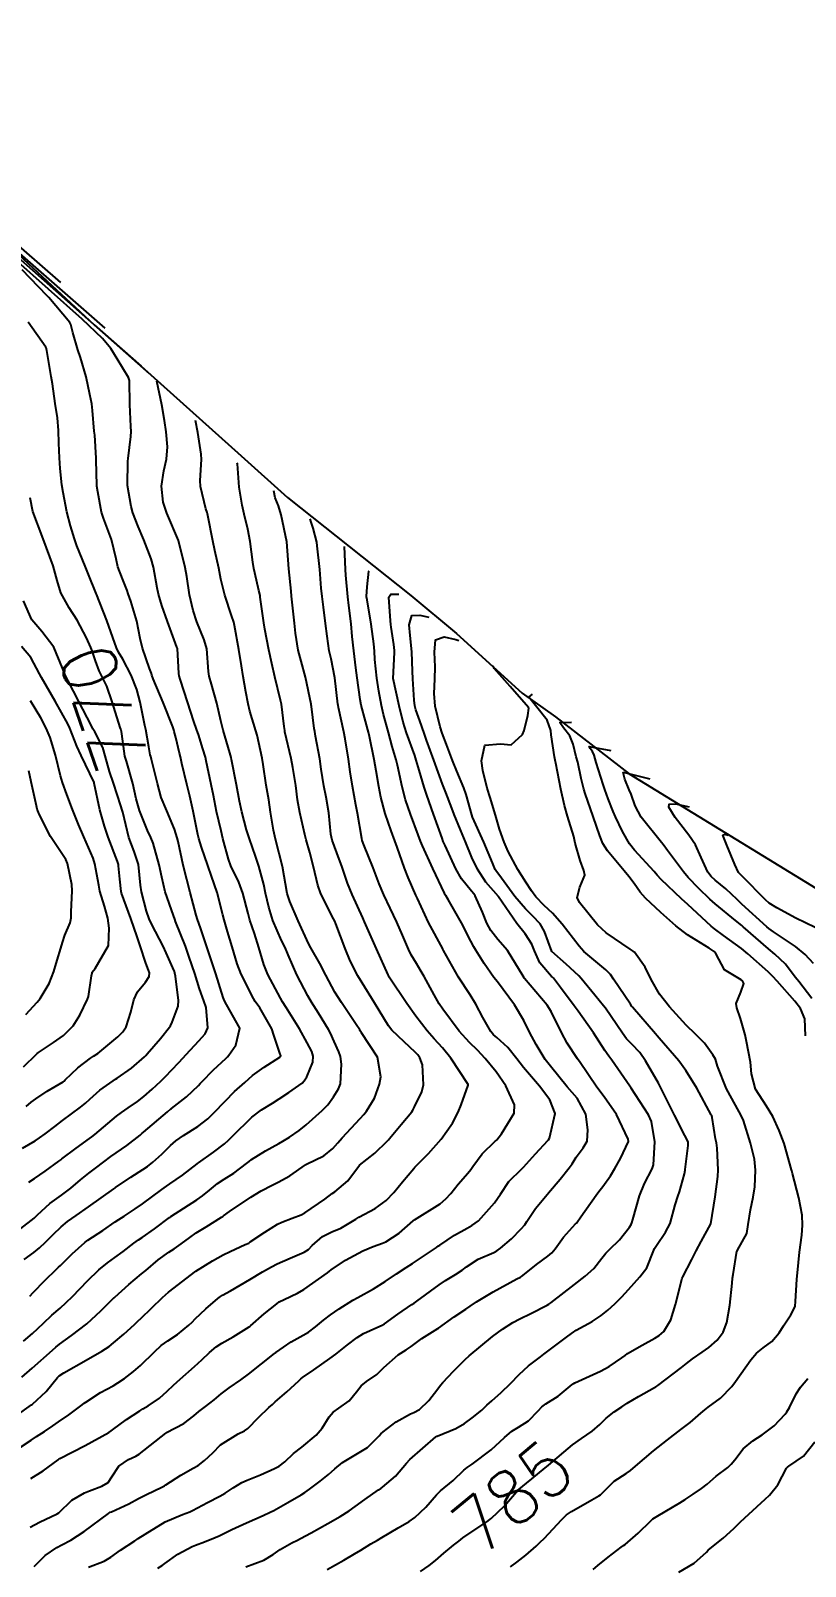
# Model space of a CAD drawing. Header units: metres. Extents: x 318500 to 325275, y 7408834 to 7428799.
# Drawn here: x 323021.7 to 323079, y 7421558.9 to 7421672.4 of the extents above; entities that cross this region are included whole.
import ezdxf
from ezdxf.enums import TextEntityAlignment as Align

# ---------------------------------------------------------------- set-up
doc = ezdxf.new("R2010")
doc.units = ezdxf.units.M
doc.header["$MEASUREMENT"] = 0
for name, color, linetype in [('Area', 45, 'Continuous'), ('Cotas', 45, 'Continuous'), ('Curvas de Nivel 1m', 11, 'Continuous'), ('Curvas de Nivel 5m', 15, 'Continuous'), ('Vias Primárias', 230, 'Continuous')]:
    doc.layers.add(name, color=color, linetype=linetype)
doc.styles.add('Style-STANDARD', font='STANDARD.shx')

msp = doc.modelspace()

# ---------------------------------------------------------------- linework, layer by layer
at = {"layer": 'Area'}
msp.add_lwpolyline([(322999.88, 7421679.48), (323008.41, 7421669.25), (323017.42, 7421659.16), (323018.15, 7421658.36), (323018.21, 7421658.25), (323019.42, 7421657.14), (323026.41, 7421650.66), (323029.88, 7421647.61), (323037.27, 7421640.98), (323040.69, 7421637.9), (323049.81, 7421630.64), (323053.18, 7421627.84), (323058.05, 7421623.44), (323060.5, 7421621.69), (323065.96, 7421617.47), (323082.92, 7421607.06)], dxfattribs=at)
at = {"layer": 'Curvas de Nivel 1m', "flags": 128}
for points, elevation in [([(323023.94, 7421653.79), (323014.05, 7421662.42)], 776), ([(323030.5, 7421647.05), (323016.68, 7421659.27)], 774), ([(323021.65, 7421578.85), (323021.9, 7421579.11), (323022.77, 7421579.99), (323023.62, 7421580.83), (323023.77, 7421580.98), (323023.92, 7421581.12), (323024.79, 7421581.96), (323025.71, 7421582.8), (323025.84, 7421582.91), (323025.95, 7421582.99), (323027.05, 7421583.7), (323027.97, 7421584.33), (323028.23, 7421584.51), (323028.64, 7421584.76), (323029.45, 7421585.29), (323029.99, 7421585.67), (323031.42, 7421586.73), (323031.76, 7421586.97), (323032.01, 7421587.15), (323032.93, 7421587.79), (323034.03, 7421588.63), (323034.06, 7421588.66), (323034.11, 7421588.69), (323035.24, 7421589.48), (323036.05, 7421590.11), (323036.35, 7421590.37), (323036.64, 7421590.66), (323038.07, 7421592.08), (323038.79, 7421592.63), (323039.59, 7421593.11), (323040.09, 7421593.42), (323040.81, 7421593.89), (323041.78, 7421594.59), (323041.94, 7421594.76), (323042.12, 7421595.05), (323042.57, 7421596.15), (323042.6, 7421596.58), (323042.49, 7421596.93), (323042.15, 7421597.57), (323041.58, 7421598.6), (323040.6, 7421600.19), (323040.34, 7421600.61), (323040.19, 7421600.87), (323039.25, 7421602.62), (323038.96, 7421603.36), (323038.59, 7421604.63), (323038.26, 7421605.65), (323037.92, 7421606.65), (323037.79, 7421607.13), (323037.41, 7421608.65), (323037.11, 7421609.46), (323036.52, 7421610.67), (323036.33, 7421611.15), (323035.93, 7421612.67), (323035.79, 7421613.25), (323035.45, 7421614.68), (323035.22, 7421615.85), (323035.07, 7421616.68), (323034.7, 7421618.42), (323034.63, 7421618.69), (323034.44, 7421619.31), (323034.11, 7421620.36), (323034, 7421620.7), (323033.76, 7421621.4), (323033.33, 7421622.71), (323032.76, 7421624.47), (323032.7, 7421624.72), (323032.68, 7421624.88), (323032.56, 7421626.72), (323032.53, 7421626.83), (323031.83, 7421628.73), (323031.41, 7421629.91), (323031.16, 7421630.74), (323031.06, 7421631.21), (323030.8, 7421632.75), (323030.62, 7421633.37), (323030.07, 7421634.76), (323029.67, 7421635.75), (323029.28, 7421636.77), (323029.14, 7421637.24), (323028.88, 7421638.78), (323028.91, 7421640.58), (323028.93, 7421640.78), (323029.12, 7421642.4), (323029.14, 7421642.77), (323029.13, 7421643.15), (323029.05, 7421644.78), (323029.03, 7421646.54), (323028.94, 7421646.78), (323028.12, 7421648.14), (323027.64, 7421648.92), (323027.03, 7421649.66), (323025.53, 7421651.08), (323020.56, 7421655.51)], 773), ([(323021.24, 7421581.55), (323021.94, 7421582.07), (323022.37, 7421582.42), (323022.81, 7421582.84), (323023.39, 7421583.4), (323023.97, 7421583.96), (323024.44, 7421584.35), (323025.08, 7421584.81), (323025.99, 7421585.44), (323027.86, 7421586.77), (323027.94, 7421586.83), (323028, 7421586.87), (323029.12, 7421587.65), (323030.02, 7421588.21), (323030.35, 7421588.42), (323030.75, 7421588.74), (323031.42, 7421589.34), (323032.05, 7421589.98), (323032.44, 7421590.33), (323033.01, 7421590.71), (323034.07, 7421591.38), (323034.8, 7421591.96), (323035.54, 7421592.68), (323035.8, 7421592.96), (323036.09, 7421593.26), (323036.79, 7421593.97), (323037.54, 7421594.65), (323037.84, 7421594.92), (323038.12, 7421595.16), (323038.98, 7421595.77), (323040.14, 7421596.52), (323040.19, 7421596.56), (323040.2, 7421596.61), (323040.14, 7421596.82), (323039.69, 7421598.15), (323039.53, 7421598.62), (323038.66, 7421600.16), (323038.32, 7421600.64), (323038.19, 7421600.84), (323037.27, 7421602.65), (323036.98, 7421603.41), (323036.6, 7421604.66), (323036.26, 7421605.81), (323036.01, 7421606.67), (323035.92, 7421607.03), (323035.5, 7421608.68), (323035.09, 7421609.9), (323034.8, 7421610.69), (323034.34, 7421612.03), (323034.15, 7421612.69), (323034.08, 7421612.97), (323033.74, 7421614.7), (323033.49, 7421615.81), (323033.26, 7421616.71), (323032.9, 7421618.23), (323032.79, 7421618.71), (323032.72, 7421619), (323032.44, 7421620.16), (323032.33, 7421620.6), (323032.3, 7421620.72), (323032.22, 7421620.95), (323031.5, 7421622.73), (323030.77, 7421624.48), (323030.68, 7421624.75), (323030.64, 7421624.88), (323030.51, 7421625.24), (323029.99, 7421626.76), (323029.82, 7421627.48), (323029.56, 7421628.76), (323029.11, 7421630.24), (323028.92, 7421630.77), (323028.84, 7421631.02), (323028.6, 7421631.63), (323028.28, 7421632.45), (323028.17, 7421632.78), (323028.04, 7421633.36), (323027.69, 7421634.79), (323027.1, 7421636.36), (323026.96, 7421636.8), (323026.69, 7421638.32), (323026.62, 7421638.73), (323026.62, 7421638.8), (323026.57, 7421640.65), (323026.56, 7421640.8), (323026.45, 7421642.5), (323026.42, 7421642.8), (323026.3, 7421644.34), (323026.23, 7421644.81), (323026.08, 7421645.51), (323025.81, 7421646.81), (323025.4, 7421648.24), (323025.21, 7421648.82), (323024.84, 7421650.09), (323024.69, 7421650.68), (323024.61, 7421650.83), (323023.05, 7421652.68), (323022.91, 7421652.84), (323021.08, 7421654.74)], 772), ([(323020.99, 7421583.84), (323021.98, 7421584.6), (323022.11, 7421584.72), (323022.23, 7421584.85), (323023.13, 7421585.7), (323023.99, 7421586.32), (323024.69, 7421586.82), (323025.39, 7421587.43), (323026.02, 7421587.94), (323026.5, 7421588.31), (323027.12, 7421588.78), (323027.64, 7421589.17), (323028.04, 7421589.45), (323028.83, 7421589.98), (323029.8, 7421590.75), (323029.94, 7421590.87), (323030.06, 7421590.96), (323031.84, 7421592.48), (323032.08, 7421592.69), (323032.12, 7421592.72), (323033.23, 7421593.57), (323034.11, 7421594.42), (323034.24, 7421594.56), (323034.36, 7421594.69), (323035.23, 7421595.57), (323036.14, 7421596.42), (323036.26, 7421596.54), (323036.37, 7421596.67), (323036.89, 7421597.4), (323037.17, 7421598.65), (323036.19, 7421600.41), (323036.04, 7421600.67), (323035.94, 7421600.92), (323035.4, 7421602.68), (323034.99, 7421603.92), (323034.74, 7421604.68), (323034.26, 7421606.08), (323034.05, 7421606.69), (323033.96, 7421607.01), (323033.51, 7421608.7), (323033.25, 7421609.65), (323032.98, 7421610.71), (323032.61, 7421612.45), (323032.55, 7421612.72), (323032.36, 7421613.36), (323031.78, 7421614.73), (323031.37, 7421615.72), (323031.1, 7421616.74), (323030.65, 7421618.53), (323030.59, 7421618.75), (323030.56, 7421618.88), (323030.44, 7421619.47), (323030.22, 7421620.75), (323030.16, 7421621.04), (323029.81, 7421622.76), (323029.56, 7421623.69), (323029.15, 7421624.76), (323028.52, 7421625.95), (323028.2, 7421626.45), (323028.05, 7421626.78), (323027.78, 7421627.54), (323027.34, 7421628.79), (323026.59, 7421630.74), (323026.57, 7421630.8), (323026, 7421632.2), (323025.74, 7421632.81), (323025.14, 7421634.32), (323024.96, 7421634.83), (323024.65, 7421635.8), (323024.4, 7421636.83), (323024.12, 7421638.27), (323024.03, 7421638.84), (323023.91, 7421640.04), (323023.86, 7421640.84), (323023.81, 7421641.91), (323023.77, 7421642.84), (323023.69, 7421643.78), (323023.52, 7421644.85), (323023.33, 7421646.31), (323023.24, 7421646.85), (323022.91, 7421648.77), (323022.89, 7421648.86), (323022.88, 7421648.91), (323022.83, 7421649.01), (323021.54, 7421650.87)], 771), ([(323021.2, 7421575.51), (323021.86, 7421576.08), (323022.26, 7421576.45), (323022.67, 7421576.84), (323023.29, 7421577.43), (323023.89, 7421577.95), (323024.35, 7421578.36), (323024.81, 7421578.82), (323025.91, 7421579.98), (323026.76, 7421580.79), (323027.4, 7421581.31), (323027.93, 7421581.7), (323028.55, 7421582.15), (323029.34, 7421582.76), (323029.69, 7421583.01), (323029.96, 7421583.19), (323030.88, 7421583.82), (323031.98, 7421584.65), (323032.02, 7421584.68), (323032.08, 7421584.72), (323033.99, 7421585.97), (323034.43, 7421586.26), (323034.94, 7421586.68), (323035.52, 7421587.16), (323036.01, 7421587.48), (323036.74, 7421587.94), (323037.67, 7421588.65), (323037.86, 7421588.81), (323038.03, 7421588.95), (323039.08, 7421589.59), (323040.05, 7421590.14), (323040.36, 7421590.31), (323040.85, 7421590.6), (323041.57, 7421591.09), (323042.07, 7421591.5), (323043.27, 7421592.57), (323043.67, 7421592.99), (323044.1, 7421593.57), (323044.48, 7421594.18), (323044.61, 7421594.55), (323044.68, 7421596), (323044.61, 7421596.55), (323044.49, 7421596.9), (323044.15, 7421597.67), (323043.88, 7421598.29), (323043.74, 7421598.57), (323042.99, 7421599.77), (323042.48, 7421600.59), (323042.2, 7421601.06), (323041.4, 7421602.6), (323040.75, 7421604.09), (323040.52, 7421604.61), (323040.25, 7421605.15), (323039.61, 7421606.62), (323039.31, 7421607.6), (323039.08, 7421608.63), (323038.95, 7421609.27), (323038.57, 7421610.64), (323038.33, 7421611.37), (323037.89, 7421612.65), (323037.68, 7421613.33), (323037.32, 7421614.66), (323037.16, 7421615.43), (323036.93, 7421616.66), (323036.56, 7421618.53), (323036.54, 7421618.67), (323036.44, 7421619.02), (323035.95, 7421620.68), (323035.77, 7421621.37), (323035.48, 7421622.68), (323035.08, 7421624.1), (323034.92, 7421624.69), (323034.87, 7421625.04), (323034.73, 7421626.7), (323034.54, 7421627.38), (323034.01, 7421628.71), (323033.73, 7421629.55), (323033.46, 7421630.71), (323033.25, 7421632.06), (323033.14, 7421632.71), (323032.64, 7421634.72), (323031.77, 7421636.73), (323031.51, 7421637.56), (323031.38, 7421638.74), (323031.56, 7421639.88), (323031.75, 7421640.73), (323031.82, 7421641.65), (323031.73, 7421642.74), (323031.6, 7421643.58), (323031.42, 7421644.74), (323031.05, 7421646.49)], 774), ([(323020.64, 7421570), (323021.79, 7421570.8), (323021.82, 7421570.82), (323021.86, 7421570.85), (323022.86, 7421571.79), (323023.7, 7421572.83), (323023.82, 7421572.95), (323024.18, 7421573.18), (323025.83, 7421574.12), (323026.99, 7421574.78), (323027.51, 7421575.11), (323027.85, 7421575.38), (323028.6, 7421576.02), (323029.4, 7421576.75), (323029.64, 7421576.99), (323029.88, 7421577.22), (323030.66, 7421577.96), (323031.45, 7421578.73), (323031.9, 7421579.13), (323033.92, 7421580.69), (323035.16, 7421581.45), (323035.94, 7421581.89), (323036.46, 7421582.15), (323037.58, 7421582.65), (323037.83, 7421582.77), (323037.95, 7421582.85), (323039.02, 7421583.57), (323039.97, 7421584.17), (323040.27, 7421584.31), (323041.05, 7421584.6), (323041.72, 7421584.86), (323041.98, 7421585), (323043.45, 7421586.02), (323044, 7421586.42), (323044.2, 7421586.56), (323045.17, 7421587.38), (323046.03, 7421588.53), (323047.15, 7421589.41), (323048.06, 7421590.31), (323048.16, 7421590.41), (323048.24, 7421590.51), (323049.11, 7421591.54), (323049.9, 7421592.48), (323049.97, 7421592.59), (323050.09, 7421592.84), (323050.62, 7421593.96), (323050.75, 7421594.47), (323050.67, 7421595.94), (323050.49, 7421596.47), (323050.34, 7421596.68), (323050.14, 7421596.88), (323049.31, 7421597.65), (323048.41, 7421598.51), (323048.16, 7421598.82), (323047.13, 7421600.52), (323046.21, 7421602.01), (323045.89, 7421602.53), (323045.32, 7421603.64), (323044.95, 7421604.55), (323044.27, 7421606.38), (323044.19, 7421606.56), (323044.11, 7421606.73), (323043.17, 7421608.58), (323042.95, 7421609.22), (323042.61, 7421610.59), (323042.34, 7421611.64), (323042.08, 7421612.59), (323041.97, 7421612.98), (323041.6, 7421614.6), (323041.45, 7421615.54), (323041.31, 7421616.6), (323041.09, 7421617.94), (323040.96, 7421618.6), (323040.51, 7421620.56), (323040.5, 7421620.62), (323040.5, 7421620.66), (323040.46, 7421620.97), (323040.25, 7421622.62), (323040.19, 7421622.92), (323039.77, 7421624.63), (323039.54, 7421625.61), (323039.33, 7421626.63), (323039.03, 7421628.15), (323038.96, 7421628.64), (323038.69, 7421630.53), (323038.68, 7421630.64), (323038.59, 7421631.03), (323038.29, 7421632.33), (323038.22, 7421632.65), (323038.14, 7421633.12), (323037.93, 7421634.65), (323037.76, 7421635.55), (323037.5, 7421636.66), (323037.34, 7421637.33), (323037.13, 7421638.66), (323037, 7421640.39), (323036.99, 7421640.46)], 776), ([(323019.78, 7421566.88), (323021.75, 7421568.19), (323022.15, 7421568.46), (323022.73, 7421568.84), (323023.35, 7421569.26), (323023.77, 7421569.55), (323024.53, 7421570.07), (323025.53, 7421570.8), (323025.67, 7421570.92), (323025.79, 7421571.01), (323026.87, 7421571.72), (323027.81, 7421572.22), (323028.16, 7421572.42), (323028.65, 7421572.76), (323029.32, 7421573.26), (323029.83, 7421573.71), (323030.87, 7421574.73), (323031.37, 7421575.2), (323031.85, 7421575.54), (323032.56, 7421576.01), (323033.42, 7421576.7), (323033.65, 7421576.92), (323033.88, 7421577.16), (323034.66, 7421577.91), (323035.55, 7421578.67), (323035.75, 7421578.82), (323035.9, 7421578.91), (323036.48, 7421579.24), (323037.91, 7421580.07), (323038.86, 7421580.63), (323039.52, 7421581.02), (323039.93, 7421581.23), (323040.89, 7421581.65), (323041.94, 7421582.09), (323042.25, 7421582.29), (323042.53, 7421582.58), (323043.28, 7421583.25), (323043.97, 7421583.59), (323044.65, 7421583.87), (323045.74, 7421584.53), (323045.98, 7421584.68), (323047.17, 7421585.33), (323047.99, 7421585.91), (323048.57, 7421586.5), (323049.2, 7421587.3), (323050.03, 7421588.29), (323050.12, 7421588.38), (323050.22, 7421588.48), (323051.13, 7421589.38), (323052.06, 7421590.45), (323052.89, 7421591.63), (323053.31, 7421592.44), (323053.53, 7421593), (323054.05, 7421594.43), (323054.04, 7421594.5), (323052.78, 7421596.44), (323052.15, 7421597.21), (323051.55, 7421597.86), (323051.01, 7421598.47), (323050.18, 7421599.55), (323049.52, 7421600.49), (323048.22, 7421602.44), (323048.18, 7421602.51), (323048.13, 7421602.6), (323047.27, 7421604.52), (323046.49, 7421606.3), (323046.4, 7421606.53), (323046.27, 7421606.81), (323045.47, 7421608.54), (323045.14, 7421609.38), (323044.74, 7421610.55), (323044.34, 7421611.63), (323044, 7421612.57), (323043.91, 7421613.01), (323043.75, 7421614.57), (323043.55, 7421615.73), (323043.39, 7421616.58), (323043.2, 7421617.8), (323043.08, 7421618.58), (323042.78, 7421620.26), (323042.72, 7421620.59), (323042.68, 7421620.81), (323042.48, 7421622.43), (323042.46, 7421622.57), (323042.46, 7421622.59), (323042.45, 7421622.62), (323042.02, 7421624.6), (323041.7, 7421625.79), (323041.5, 7421626.61), (323041.3, 7421627.86), (323041.22, 7421628.61), (323041.05, 7421630.15), (323041, 7421630.61), (323040.96, 7421630.98), (323040.8, 7421632.62), (323040.64, 7421634.62), (323040.23, 7421636.62), (323040.03, 7421637.28), (323039.8, 7421637.88), (323039.68, 7421638.38)], 777), ([(323021.72, 7421565.37), (323022.64, 7421565.93), (323023.74, 7421566.75), (323023.79, 7421566.78), (323023.88, 7421566.83), (323025.75, 7421567.79), (323027.49, 7421568.77), (323027.66, 7421568.88), (323027.76, 7421568.95), (323028.81, 7421569.72), (323029.78, 7421570.36), (323030.02, 7421570.51), (323030.41, 7421570.74), (323031.23, 7421571.3), (323031.81, 7421571.81), (323032.27, 7421572.26), (323032.77, 7421572.71), (323033.83, 7421573.63), (323034.38, 7421574.14), (323034.93, 7421574.68), (323035.42, 7421575.1), (323035.85, 7421575.37), (323036.69, 7421575.83), (323037.87, 7421576.57), (323037.91, 7421576.6), (323037.96, 7421576.64), (323038.97, 7421577.54), (323039.9, 7421578.28), (323040.09, 7421578.42), (323040.45, 7421578.6), (323041.43, 7421579.07), (323041.91, 7421579.34), (323043.65, 7421580.56), (323043.8, 7421580.69), (323043.92, 7421580.79), (323044.99, 7421581.49), (323045.94, 7421582.03), (323046.27, 7421582.2), (323047.04, 7421582.52), (323047.71, 7421582.76), (323047.96, 7421582.87), (323048.95, 7421583.51), (323049.98, 7421584.41), (323050.02, 7421584.44), (323050.09, 7421584.48), (323051.99, 7421585.68), (323052.41, 7421586.04), (323052.76, 7421586.44), (323053.32, 7421587.13), (323054.02, 7421587.94), (323054.24, 7421588.21), (323054.39, 7421588.42), (323055.09, 7421589.37), (323056.06, 7421590.29), (323056.12, 7421590.34), (323056.18, 7421590.4), (323056.52, 7421590.84), (323057.46, 7421592.38), (323057.47, 7421593), (323056.84, 7421594.39), (323056.13, 7421595.42), (323055.32, 7421596.41), (323054.74, 7421597.02), (323054.15, 7421597.59), (323053.39, 7421598.44), (323052.18, 7421600.06), (323051.92, 7421600.45), (323051.53, 7421601.13), (323050.8, 7421602.47), (323050.59, 7421602.85), (323050.23, 7421603.44), (323049.84, 7421604.09), (323049.64, 7421604.49), (323049.21, 7421605.54), (323048.78, 7421606.5), (323048.29, 7421607.54), (323047.83, 7421608.51), (323047.48, 7421609.34), (323047.02, 7421610.52), (323046.35, 7421612.21), (323046.23, 7421612.53), (323046.2, 7421612.69), (323045.88, 7421614.55), (323045.75, 7421615.18), (323045.51, 7421616.55), (323045.34, 7421617.62), (323045.21, 7421618.55), (323044.96, 7421620.05), (323044.86, 7421620.56), (323044.48, 7421622.37), (323044.45, 7421622.53), (323044.44, 7421622.56), (323044.43, 7421622.61), (323044.19, 7421624.56), (323043.92, 7421625.96), (323043.78, 7421626.57), (323043.63, 7421627.65), (323043.52, 7421628.58), (323043.37, 7421629.78), (323043.26, 7421630.58), (323043.2, 7421631.18), (323043.09, 7421632.58), (323042.9, 7421634.32), (323042.86, 7421634.59), (323042.6, 7421635.62), (323042.44, 7421636.07), (323042.38, 7421636.31)], 778), ([(323021.67, 7421561.76), (323022.38, 7421562.14), (323023.68, 7421562.75), (323023.79, 7421562.83), (323024.76, 7421563.75), (323025.7, 7421564.3), (323026.06, 7421564.44), (323026.99, 7421564.78), (323027.44, 7421565.05), (323027.72, 7421565.49), (323028.23, 7421566.27), (323028.94, 7421566.76), (323029.49, 7421567), (323029.74, 7421567.15), (323031.72, 7421568.72), (323031.74, 7421568.74), (323031.76, 7421568.75), (323033.04, 7421569.43), (323033.78, 7421569.99), (323034.15, 7421570.32), (323034.64, 7421570.68), (323035.29, 7421571.18), (323035.8, 7421571.61), (323036.4, 7421572.07), (323037.24, 7421572.65), (323037.82, 7421573.07), (323039.75, 7421574.61), (323039.8, 7421574.65), (323039.84, 7421574.68), (323040.98, 7421575.47), (323041.86, 7421575.96), (323042.26, 7421576.19), (323042.77, 7421576.58), (323043.37, 7421577.07), (323043.88, 7421577.46), (323044.53, 7421577.91), (323045.54, 7421578.54), (323045.9, 7421578.74), (323047.05, 7421579.38), (323047.91, 7421579.92), (323048.75, 7421580.5), (323049.46, 7421580.96), (323049.93, 7421581.26), (323050.67, 7421581.74), (323051.7, 7421582.45), (323051.85, 7421582.55), (323051.95, 7421582.62), (323053.05, 7421583.35), (323053.97, 7421583.88), (323054.33, 7421584.07), (323054.82, 7421584.42), (323055.99, 7421585.73), (323056.43, 7421586.39), (323057.07, 7421587.33), (323058.03, 7421588.26), (323058.08, 7421588.31), (323058.14, 7421588.37), (323059.04, 7421589.37), (323059.95, 7421590.35), (323060, 7421590.41), (323060.06, 7421590.53), (323060.48, 7421592.34), (323060.1, 7421593.37), (323059.32, 7421594.36), (323058.13, 7421595.76), (323057.64, 7421596.38), (323056.98, 7421597.22), (323056.16, 7421597.97), (323055.92, 7421598.17), (323055.72, 7421598.41), (323055.14, 7421599.45), (323054.63, 7421600.42), (323054.2, 7421601.11), (323053.35, 7421602.44), (323052.24, 7421604.4), (323052.22, 7421604.43), (323052.21, 7421604.45), (323052.17, 7421604.52), (323051.12, 7421606.47), (323050.3, 7421608.24), (323050.19, 7421608.48), (323049.62, 7421609.79), (323049.35, 7421610.49), (323048.81, 7421612.04), (323048.63, 7421612.51), (323048.36, 7421613.24), (323047.93, 7421614.52), (323047.6, 7421615.73), (323047.45, 7421616.52), (323047.26, 7421617.68), (323047.1, 7421618.53), (323046.77, 7421620.22), (323046.69, 7421620.54), (323046.64, 7421620.72), (323046.47, 7421621.35), (323046.15, 7421622.54), (323046.07, 7421622.96), (323045.86, 7421624.55), (323045.76, 7421625.31), (323045.6, 7421626.55), (323045.49, 7421627.61), (323045.4, 7421628.55), (323045.23, 7421629.9), (323045.15, 7421630.55), (323045.01, 7421632.15), (323044.99, 7421632.56), (323044.92, 7421634.27)], 779), ([(323021.12, 7421589.79), (323022.05, 7421590.33), (323022.36, 7421590.54), (323022.78, 7421590.84), (323023.51, 7421591.39), (323024.07, 7421591.82), (323025.4, 7421592.81), (323025.78, 7421593.11), (323026.09, 7421593.41), (323026.82, 7421594.07), (323027.82, 7421594.77), (323028, 7421594.89), (323028.11, 7421594.96), (323029.18, 7421595.71), (323030.14, 7421596.54), (323030.24, 7421596.64), (323030.33, 7421596.75), (323031.31, 7421597.89), (323031.97, 7421598.72), (323032.05, 7421598.84), (323032.17, 7421599.1), (323032.62, 7421600.28), (323032.64, 7421600.71), (323032.43, 7421602.5), (323032.38, 7421602.72), (323032.34, 7421602.84), (323032.22, 7421603.13), (323031.74, 7421604.23), (323031.51, 7421604.73), (323030.68, 7421606.32), (323030.48, 7421606.75), (323030.28, 7421607.3), (323029.9, 7421608.75), (323029.83, 7421609.23), (323029.68, 7421610.76), (323029.37, 7421611.73), (323028.98, 7421612.76), (323028.52, 7421614.62), (323028.48, 7421614.77), (323028.37, 7421615.09), (323027.83, 7421616.78), (323027.55, 7421617.64), (323027.23, 7421618.79), (323027.04, 7421619.4), (323026.45, 7421620.57), (323026.37, 7421620.72), (323026.32, 7421620.8), (323026.19, 7421621.06), (323025.29, 7421622.82), (323024.5, 7421624.33), (323024.24, 7421624.83), (323024.07, 7421625.28), (323023.43, 7421626.84), (323022.55, 7421627.99), (323021.81, 7421628.86), (323021.19, 7421630.26)], 769), ([(323026, 7421558.79), (323027.16, 7421559.25), (323027.64, 7421559.54), (323028.35, 7421560.06), (323029.41, 7421560.75), (323029.56, 7421560.85), (323029.66, 7421560.92), (323030.17, 7421561.25), (323031.67, 7421562.15), (323032.94, 7421562.7), (323033.47, 7421562.9), (323033.68, 7421563), (323034.78, 7421563.59), (323035.7, 7421564.05), (323036.1, 7421564.27), (323036.69, 7421564.66), (323037.32, 7421565.05), (323037.72, 7421565.23), (323038.71, 7421565.64), (323039.73, 7421566.09), (323040.08, 7421566.27), (323040.5, 7421566.6), (323041.14, 7421567.2), (323041.75, 7421567.67), (323042.83, 7421568.57), (323043.25, 7421569.09), (323043.78, 7421569.91), (323044.08, 7421570.26), (323044.5, 7421570.55), (323045.25, 7421571.09), (323045.81, 7421571.77), (323046.14, 7421572.2), (323046.55, 7421572.52), (323047.29, 7421573.05), (323047.83, 7421573.57), (323048.88, 7421574.49), (323049.47, 7421574.86), (323049.85, 7421575.12), (323050.63, 7421575.7), (323051.82, 7421576.45), (323051.85, 7421576.47), (323051.87, 7421576.48), (323053.02, 7421577.3), (323053.89, 7421577.89), (323054.21, 7421578.11), (323054.67, 7421578.42), (323055.91, 7421579.17), (323057.65, 7421580.11), (323057.92, 7421580.25), (323058, 7421580.29), (323058.09, 7421580.37), (323059.1, 7421581.19), (323059.94, 7421581.81), (323060.24, 7421582.05), (323060.49, 7421582.34), (323061.1, 7421583.2), (323061.98, 7421584.19), (323062.05, 7421584.25), (323062.11, 7421584.32), (323062.38, 7421584.71), (323063.51, 7421586.3), (323063.72, 7421586.57), (323064.01, 7421586.94), (323064.57, 7421587.74), (323064.9, 7421588.28), (323065.31, 7421589.01), (323065.89, 7421590.27), (323065.88, 7421590.46), (323065.02, 7421592.28), (323064.1, 7421593.59), (323063.55, 7421594.3), (323062.28, 7421596.18), (323062.19, 7421596.32), (323062.14, 7421596.39), (323061.38, 7421597.56), (323060.94, 7421598.34), (323060.18, 7421599.88), (323059.88, 7421600.35), (323058.22, 7421602.33), (323058.18, 7421602.38), (323058.12, 7421602.49), (323056.95, 7421604.39), (323056.25, 7421605.21), (323055.72, 7421605.87), (323055.44, 7421606.41), (323055.1, 7421607.24), (323054.56, 7421608.43), (323054.46, 7421608.59), (323054.3, 7421608.78), (323053.57, 7421609.69), (323053.14, 7421610.45), (323052.35, 7421612.16), (323052.21, 7421612.46), (323052.12, 7421612.7), (323051.5, 7421614.47), (323050.99, 7421615.88), (323050.79, 7421616.48), (323050.42, 7421617.74), (323050.22, 7421618.48), (323050.11, 7421618.81), (323049.49, 7421620.49), (323049.25, 7421621.28), (323048.95, 7421622.5), (323048.51, 7421624.51), (323048.62, 7421626.43), (323048.62, 7421626.51), (323048.61, 7421626.58), (323048.55, 7421627.03), (323048.36, 7421628.31), (323048.33, 7421628.51), (323048.3, 7421628.78), (323048.19, 7421630.52), (323048.34, 7421630.76), (323048.94, 7421630.75)], 781), ([(323031.12, 7421558.73), (323031.43, 7421558.92), (323031.64, 7421559.07), (323032.59, 7421559.76), (323033.65, 7421560.33), (323033.91, 7421560.43), (323034.56, 7421560.68), (323035.35, 7421560.99), (323035.66, 7421561.12), (323036.59, 7421561.58), (323037.67, 7421562.07), (323038.9, 7421562.62), (323039.43, 7421562.86), (323039.69, 7421562.99), (323040.72, 7421563.58), (323041.7, 7421564.15), (323041.97, 7421564.32), (323042.33, 7421564.58), (323043.12, 7421565.17), (323043.73, 7421565.66), (323044.21, 7421566.08), (323044.77, 7421566.54), (323045.75, 7421567.14), (323046.61, 7421567.66), (323047.47, 7421568.51), (323047.61, 7421568.67), (323047.76, 7421568.81), (323048.73, 7421569.55), (323049.78, 7421570.13), (323050.03, 7421570.23), (323050.45, 7421570.47), (323051.14, 7421571.12), (323051.81, 7421571.98), (323052.01, 7421572.25), (323052.17, 7421572.45), (323052.97, 7421573.3), (323053.84, 7421574.16), (323054.13, 7421574.43), (323055.86, 7421575.85), (323056.6, 7421576.39), (323057.36, 7421576.89), (323057.88, 7421577.17), (323058.68, 7421577.57), (323059.9, 7421578.18), (323060.01, 7421578.24), (323060.16, 7421578.35), (323061.91, 7421579.7), (323062.71, 7421580.31), (323063.33, 7421580.89), (323063.94, 7421581.64), (323064.23, 7421582.01), (323064.49, 7421582.28), (323065.23, 7421583.01), (323065.98, 7421583.94), (323066.1, 7421584.15), (323066.15, 7421584.27), (323066.23, 7421584.51), (323066.71, 7421586.26), (323067.09, 7421587.18), (323067.64, 7421588.25), (323067.74, 7421588.54), (323067.86, 7421590.24), (323067.59, 7421591.76), (323067.37, 7421592.25), (323066.11, 7421594.23), (323066.08, 7421594.27), (323066.01, 7421594.37), (323064.66, 7421596.29), (323064.44, 7421596.59), (323064.15, 7421597.01), (323063.31, 7421598.31), (323062.18, 7421599.91), (323061.89, 7421600.32), (323060.88, 7421601.67), (323060.35, 7421602.35), (323060.29, 7421602.42), (323060.22, 7421602.48), (323059.34, 7421603.48), (323058.95, 7421604.37), (323058.75, 7421604.88), (323058.26, 7421605.64), (323057.66, 7421606.39), (323056.3, 7421608.37), (323056.29, 7421608.39), (323055.35, 7421609.45), (323054.74, 7421610.42), (323054.33, 7421611.28), (323053.85, 7421612.44), (323053.48, 7421613.33), (323053.02, 7421614.45), (323052.85, 7421614.92), (323052.4, 7421616.08), (323052.25, 7421616.46), (323052.16, 7421616.71), (323051.51, 7421618.47), (323050.98, 7421619.95), (323050.79, 7421620.48), (323050.47, 7421621.38), (323050.19, 7421622.2), (323050.12, 7421622.49), (323050.05, 7421622.92), (323049.96, 7421624.49), (323049.95, 7421625.06), (323049.88, 7421626.49), (323049.76, 7421627.7), (323049.68, 7421628.49), (323049.89, 7421629.17), (323050.49, 7421629.2), (323051.15, 7421629.04)], 782), ([(323021.38, 7421592.86), (323021.76, 7421593.18), (323022.09, 7421593.44), (323022.94, 7421594), (323024.11, 7421594.7), (323024.19, 7421594.75), (323024.26, 7421594.83), (323025.2, 7421595.73), (323026.13, 7421596.44), (323026.36, 7421596.58), (323026.69, 7421596.79), (323028.15, 7421598.01), (323028.53, 7421598.39), (323028.78, 7421598.76), (323029.11, 7421599.83), (323029.34, 7421600.76), (323029.62, 7421601.34), (323030.21, 7421602.05), (323030.48, 7421602.48), (323030.49, 7421602.75), (323030.42, 7421602.95), (323030.23, 7421603.47), (323029.81, 7421604.75), (323029.6, 7421605.4), (323029.13, 7421606.76), (323028.43, 7421608.63), (323028.4, 7421608.77), (323028.31, 7421609.68), (323028.21, 7421610.67), (323028.2, 7421610.77), (323028.13, 7421610.97), (323027.44, 7421612.78), (323027.18, 7421613.6), (323026.84, 7421614.79), (323026.42, 7421616.78), (323026.41, 7421616.8), (323026.4, 7421616.83), (323025.46, 7421618.81), (323025.14, 7421619.52), (323024.61, 7421620.83), (323024.46, 7421621.17), (323023.52, 7421622.84), (323022.51, 7421624.58), (323022.37, 7421624.85), (323021.72, 7421626.06), (323021.05, 7421626.87)], 768), ([(323037.63, 7421558.83), (323038.94, 7421559.32), (323039.65, 7421559.74), (323040.16, 7421560.1), (323041.02, 7421560.6), (323041.44, 7421560.81), (323041.66, 7421560.93), (323042.44, 7421561.35), (323043.67, 7421562.03), (323044.59, 7421562.55), (323045.25, 7421562.97), (323045.69, 7421563.29), (323046.41, 7421563.81), (323047.42, 7421564.51), (323047.59, 7421564.63), (323047.71, 7421564.71), (323048.68, 7421565.54), (323049.49, 7421566.48), (323049.74, 7421566.76), (323051.67, 7421568.45), (323051.73, 7421568.48), (323051.76, 7421568.5), (323053.15, 7421569.06), (323053.77, 7421569.42), (323054.36, 7421569.84), (323055.06, 7421570.41), (323055.43, 7421570.77), (323055.8, 7421571.11), (323056.48, 7421571.72), (323057.17, 7421572.38), (323057.83, 7421573.04), (323058.51, 7421573.68), (323059.39, 7421574.35), (323059.65, 7421574.55), (323059.85, 7421574.7), (323061.43, 7421575.89), (323061.87, 7421576.21), (323061.93, 7421576.26), (323062.03, 7421576.32), (323063.22, 7421576.96), (323063.89, 7421577.41), (323064.37, 7421577.81), (323064.88, 7421578.28), (323065.4, 7421578.78), (323065.91, 7421579.34), (323066.75, 7421580.26), (323067.25, 7421580.93), (323067.78, 7421582.24), (323067.83, 7421582.36), (323067.96, 7421582.58), (323068.63, 7421583.57), (323068.98, 7421584.22), (323069.36, 7421585.59), (323069.55, 7421586.22), (323069.66, 7421586.56), (323070.03, 7421587.89), (323070.09, 7421588.15), (323070.1, 7421588.21), (323070.3, 7421589.98), (323070.3, 7421590.22), (323070.24, 7421590.4), (323070.07, 7421590.73), (323069.29, 7421592.23), (323068.49, 7421593.85), (323068.3, 7421594.24), (323068.12, 7421594.58), (323067.17, 7421596.25), (323066.75, 7421596.86), (323066.15, 7421597.48), (323065.76, 7421597.88), (323065.46, 7421598.28), (323064.19, 7421600.13), (323064.06, 7421600.3), (323063.42, 7421601.09), (323062.4, 7421602.32), (323062.22, 7421602.52), (323061.3, 7421603.4), (323060.24, 7421604.33), (323059.7, 7421605.8), (323059.38, 7421606.36), (323058.84, 7421606.93), (323058.29, 7421607.47), (323057.5, 7421608.39), (323056.32, 7421610.02), (323056.15, 7421610.24), (323056.05, 7421610.4), (323055.85, 7421610.89), (323055.2, 7421612.42), (323054.38, 7421614.26), (323054.32, 7421614.43), (323053.9, 7421615.94), (323053.72, 7421616.44), (323053.22, 7421617.65), (323052.9, 7421618.45), (323052.45, 7421619.62), (323052.14, 7421620.46), (323051.99, 7421620.94), (323051.62, 7421622.47), (323051.55, 7421623.41), (323051.59, 7421624.47), (323051.61, 7421625.38), (323051.57, 7421626.47), (323051.64, 7421627.38), (323052.28, 7421627.59), (323053.14, 7421627.39), (323053.37, 7421627.33)], 783), ([(323043.63, 7421558.63), (323044.86, 7421559.32), (323045.65, 7421559.78), (323046.12, 7421560.06), (323046.87, 7421560.52), (323047.36, 7421560.81), (323047.66, 7421560.99), (323048.88, 7421561.7), (323049.68, 7421562.17), (323050.11, 7421562.47), (323050.93, 7421563.23), (323051.71, 7421564.15), (323051.85, 7421564.31), (323052.01, 7421564.45), (323052.94, 7421565.22), (323053.73, 7421565.97), (323053.98, 7421566.18), (323054.34, 7421566.42), (323055.75, 7421567.47), (323056.73, 7421568.39), (323057.29, 7421568.85), (323057.77, 7421569.15), (323058.51, 7421569.63), (323059.22, 7421570.36), (323059.49, 7421570.66), (323059.8, 7421570.89), (323060.7, 7421571.44), (323061.74, 7421572.32), (323061.82, 7421572.37), (323061.93, 7421572.43), (323063.83, 7421573.3), (323064.47, 7421573.64), (323065.41, 7421574.27), (323065.66, 7421574.46), (323065.84, 7421574.6), (323066.9, 7421575.21), (323067.86, 7421575.73), (323068.18, 7421575.93), (323068.52, 7421576.23), (323069.03, 7421577.08), (323069.37, 7421578.22), (323069.87, 7421580.17), (323069.89, 7421580.21), (323069.9, 7421580.23), (323069.92, 7421580.27), (323070.59, 7421581.56), (323070.9, 7421582.2), (323071.27, 7421582.89), (323071.98, 7421584.19), (323072.3, 7421586.19), (323072.51, 7421587.7), (323072.53, 7421588.18), (323072.45, 7421589.78), (323072.4, 7421590.18), (323072.34, 7421590.47), (323072.08, 7421592.05), (323072.06, 7421592.17), (323072.05, 7421592.19), (323072.01, 7421592.26), (323070.94, 7421594.21), (323070.13, 7421595.53), (323069.61, 7421596.23), (323068.16, 7421597.92), (323068.01, 7421598.1), (323067.89, 7421598.24), (323066.19, 7421600.22), (323066.15, 7421600.27), (323066.04, 7421600.42), (323064.79, 7421602.29), (323064.56, 7421602.63), (323064.23, 7421602.96), (323062.61, 7421604.32), (323062.25, 7421604.72), (323061.01, 7421606.34), (323060.28, 7421607.15), (323059.66, 7421607.73), (323059.05, 7421608.37), (323058.74, 7421608.81), (323058.31, 7421609.46), (323057.73, 7421610.39), (323057.02, 7421611.71), (323056.71, 7421612.4), (323056.36, 7421613.38), (323056.07, 7421614.4), (323055.69, 7421615.71), (323055.46, 7421616.41), (323055.13, 7421617.71), (323055.04, 7421618.42), (323055.28, 7421619.58), (323056.45, 7421619.68), (323057.23, 7421619.61), (323058.06, 7421620.38), (323058.18, 7421620.66), (323058.47, 7421621.78), (323058.53, 7421622.33), (323058.51, 7421622.36), (323057.15, 7421623.91), (323055.97, 7421625.26), (323055.9, 7421625.45)], 784), ([(323021.2, 7421595.79), (323022.14, 7421596.73), (323022.2, 7421596.79), (323022.29, 7421596.85), (323023.4, 7421597.59), (323024.15, 7421598.12), (323024.86, 7421598.82), (323025.36, 7421599.62), (323025.93, 7421600.8), (323025.99, 7421601), (323026.22, 7421602.53), (323026.26, 7421602.76), (323026.27, 7421602.8), (323026.49, 7421603.07), (323027.48, 7421604.78), (323027.53, 7421606.06), (323027.42, 7421606.78), (323027.17, 7421607.68), (323026.84, 7421608.79), (323026.75, 7421609.24), (323026.45, 7421610.8), (323026.33, 7421611.22), (323025.64, 7421612.81), (323025.25, 7421613.71), (323024.82, 7421614.82), (323024.39, 7421615.94), (323024.06, 7421616.83), (323023.93, 7421617.31), (323023.55, 7421618.84), (323023.15, 7421620.14), (323022.87, 7421620.85), (323022.46, 7421621.61), (323021.7, 7421622.86)], 767), ([(323057.19, 7421558.82), (323057.64, 7421559.17), (323058.32, 7421559.69), (323059.07, 7421560.36), (323059.38, 7421560.64), (323059.67, 7421560.92), (323060.97, 7421562.33), (323061.33, 7421562.68), (323061.69, 7421562.92), (323063.19, 7421563.78), (323063.71, 7421564.08), (323063.84, 7421564.16), (323063.97, 7421564.29), (323064.85, 7421565.15), (323065.73, 7421565.74), (323066.05, 7421565.95), (323066.43, 7421566.26), (323067.75, 7421567.4), (323068.78, 7421568.22), (323069.78, 7421568.97), (323070.47, 7421569.51), (323071.26, 7421570.2), (323071.54, 7421570.44), (323071.8, 7421570.63), (323072.69, 7421571.29), (323073.55, 7421572.16), (323073.82, 7421572.53), (323074.95, 7421574.14), (323075.36, 7421574.62), (323075.85, 7421575.02), (323076.5, 7421575.49), (323077.04, 7421576.12), (323077.35, 7421576.64), (323077.89, 7421577.47), (323078.13, 7421577.87), (323078.21, 7421578.11), (323078.24, 7421578.44), (323078.34, 7421580.1), (323078.38, 7421580.56), (323078.54, 7421582.1), (323078.71, 7421583.36), (323078.77, 7421584.1), (323078.73, 7421584.84), (323078.49, 7421586.1), (323078.03, 7421587.91), (323077.98, 7421588.11), (323077.96, 7421588.18), (323077.4, 7421590.12), (323077.04, 7421591.09), (323076.57, 7421592.13), (323076.09, 7421592.9), (323075.3, 7421594.15), (323075, 7421595.28), (323074.92, 7421596.15), (323074.63, 7421597.68), (323074.52, 7421598.16), (323074.18, 7421599.36), (323073.91, 7421600.16), (323073.87, 7421600.49), (323074.21, 7421601.33), (323074.42, 7421601.95), (323074.32, 7421602.16), (323074.22, 7421602.23), (323073, 7421602.96), (323072.35, 7421604.19), (323072.24, 7421604.33), (323071.87, 7421604.58), (323070.26, 7421605.55), (323069.39, 7421606.23), (323068.28, 7421607.2), (323067.15, 7421608.26), (323066.76, 7421608.72), (323066.31, 7421609.36), (323065.92, 7421609.88), (323065.59, 7421610.28), (323064.34, 7421611.76), (323064.01, 7421612.3), (323063.79, 7421612.88), (323063.28, 7421614.31), (323062.69, 7421616.02), (323062.6, 7421616.32), (323062.41, 7421617.11), (323062.15, 7421618.32), (323062.04, 7421618.72), (323061.81, 7421619.66), (323061.56, 7421620.27), (323061.09, 7421620.87), (323060.83, 7421621.26), (323061.69, 7421621.28)], 786), ([(323078.99, 7421598.1), (323078.94, 7421599.34), (323078.62, 7421600.1), (323078.2, 7421600.66), (323076.88, 7421602.13), (323076.57, 7421602.48), (323076.23, 7421602.82), (323074.72, 7421604.16), (323074.25, 7421604.54), (323072.92, 7421605.52), (323072.27, 7421605.99), (323072.02, 7421606.19), (323070.29, 7421607.8), (323069.83, 7421608.22), (323068.31, 7421609.64), (323068.03, 7421609.96), (323067.79, 7421610.25), (323066.34, 7421611.82), (323065.97, 7421612.28), (323065.46, 7421613.19), (323064.93, 7421614.29), (323064.76, 7421614.67), (323064.39, 7421615.62), (323064.15, 7421616.3), (323064.04, 7421616.67), (323063.52, 7421618.31), (323063.36, 7421618.85), (323063.25, 7421619.11), (323063.08, 7421619.34), (323062.99, 7421619.48), (323064.59, 7421619.19)], 787), ([(323021.36, 7421599.67), (323022.19, 7421600.58), (323022.32, 7421600.72), (323022.41, 7421600.85), (323023.08, 7421601.96), (323023.43, 7421602.84), (323023.61, 7421603.45), (323024.03, 7421604.83), (323024.07, 7421605), (323024.25, 7421605.53), (323024.64, 7421606.45), (323024.72, 7421606.82), (323024.72, 7421607.27), (323024.78, 7421608.82), (323024.75, 7421609.28), (323024.45, 7421610.83), (323024.32, 7421611.13), (323023.18, 7421612.84), (323022.37, 7421614.44), (323022.24, 7421614.72), (323022.2, 7421614.85), (323022.14, 7421615.09), (323021.76, 7421616.86), (323021.59, 7421617.69)], 766), ([(323079.45, 7421600.84), (323078.48, 7421602.11), (323078.36, 7421602.25), (323078.22, 7421602.44), (323077.5, 7421603.39), (323076.72, 7421604.13), (323076.25, 7421604.52), (323074.38, 7421606.16), (323074.27, 7421606.25), (323073.82, 7421606.62), (323072.3, 7421607.86), (323071.91, 7421608.2), (323071.09, 7421608.99), (323070.32, 7421609.8), (323069.96, 7421610.22), (323068.78, 7421611.8), (323068.47, 7421612.24), (323068.35, 7421612.39), (323066.83, 7421614.26), (323066.39, 7421615.09), (323066.09, 7421615.96), (323065.96, 7421616.28), (323065.62, 7421617.07), (323065.52, 7421617.55), (323065.61, 7421617.57), (323067.49, 7421617.1)], 788), ([(323079.57, 7421603.43), (323078.96, 7421604.1), (323078.25, 7421604.69), (323076.62, 7421605.77), (323076.27, 7421606.03), (323076.13, 7421606.14), (323074.29, 7421607.83), (323073.94, 7421608.17), (323073.09, 7421608.96), (323072.31, 7421609.6), (323072, 7421609.87), (323071.76, 7421610.2), (323071.27, 7421611.27), (323070.85, 7421612.21), (323070.36, 7421612.94), (323069.35, 7421614.23), (323068.89, 7421614.99), (323068.91, 7421615.23), (323069.37, 7421615.24), (323070.38, 7421615.02)], 789), ([(323063.29, 7421558.64), (323063.64, 7421558.93), (323064.4, 7421559.53), (323065.36, 7421560.27), (323065.53, 7421560.4), (323065.66, 7421560.49), (323066.62, 7421561.31), (323067.55, 7421562.24), (323067.69, 7421562.37), (323068.06, 7421562.6), (323069.7, 7421563.55), (323070.1, 7421563.81), (323070.67, 7421564.2), (323071.3, 7421564.62), (323071.72, 7421564.95), (323072.39, 7421565.52), (323073.24, 7421566.17), (323073.5, 7421566.41), (323073.75, 7421566.74), (323074.37, 7421567.54), (323075.09, 7421568.14), (323075.77, 7421568.58), (323076.66, 7421569.24), (323077.48, 7421570.11), (323077.61, 7421570.29), (323077.8, 7421570.61), (323078.3, 7421571.61), (323078.61, 7421572.1), (323079.16, 7421572.76)], 787), ([(323069.63, 7421558.42), (323070.76, 7421559.09), (323071.66, 7421559.91), (323071.79, 7421560.05), (323071.95, 7421560.19), (323072.89, 7421560.95), (323073.68, 7421561.65), (323073.94, 7421561.9), (323074.17, 7421562.15), (323075.7, 7421563.57), (323076.01, 7421563.82), (323076.33, 7421564.12), (323076.94, 7421564.89), (323077.59, 7421566.11), (323077.65, 7421566.2), (323077.74, 7421566.27), (323078.83, 7421567.02), (323079.68, 7421568.08)], 788)]:
    msp.add_lwpolyline(points, dxfattribs=dict(at, elevation=elevation))
at = {"layer": 'Curvas de Nivel 5m', "flags": 128}
for points, elevation in [([(323027.22, 7421650.42), (323015.57, 7421660.6)], 775), ([(323021.06, 7421572.86), (323021.83, 7421573.51), (323023.33, 7421574.84), (323023.59, 7421575.08), (323023.85, 7421575.29), (323024.74, 7421575.94), (323025.87, 7421576.8), (323026.91, 7421577.76), (323027.9, 7421578.73), (323027.92, 7421578.75), (323027.94, 7421578.77), (323028.97, 7421579.7), (323029.92, 7421580.49), (323030.22, 7421580.75), (323031.13, 7421581.53), (323031.94, 7421582.09), (323032.32, 7421582.34), (323032.83, 7421582.71), (323033.47, 7421583.19), (323033.96, 7421583.53), (323034.68, 7421583.97), (323035.82, 7421584.67), (323035.92, 7421584.74), (323035.98, 7421584.78), (323036.42, 7421585.1), (323038, 7421586.17), (323038.75, 7421586.63), (323039.56, 7421587.06), (323040.01, 7421587.28), (323040.88, 7421587.74), (323042.03, 7421588.55), (323042.05, 7421588.57), (323042.1, 7421588.59), (323043.39, 7421589.22), (323044.05, 7421589.77), (323044.42, 7421590.19), (323044.75, 7421590.55), (323046.07, 7421591.98), (323046.34, 7421592.27), (323046.55, 7421592.53), (323047.13, 7421593.48), (323047.5, 7421594.52), (323047.59, 7421595.05), (323047.35, 7421596.52), (323046.16, 7421598.32), (323046.08, 7421598.45), (323046.04, 7421598.53), (323045.77, 7421598.93), (323044.7, 7421600.55), (323044.2, 7421601.33), (323043.53, 7421602.57), (323043.09, 7421603.44), (323042.43, 7421604.59), (323042.25, 7421604.92), (323041.5, 7421606.6), (323040.86, 7421608.03), (323040.67, 7421608.61), (323040.32, 7421610.61), (323039.82, 7421612.62), (323039.67, 7421613.31), (323039.45, 7421614.62), (323039.31, 7421615.54), (323039.12, 7421616.63), (323038.89, 7421618.16), (323038.82, 7421618.63), (323038.46, 7421620.33), (323038.37, 7421620.64), (323037.92, 7421622.09), (323037.79, 7421622.65), (323037.63, 7421623.52), (323037.43, 7421624.66), (323037.31, 7421625.45), (323037.11, 7421626.66), (323036.79, 7421628.44), (323036.73, 7421628.67), (323036.57, 7421629.17), (323036.06, 7421630.68), (323035.78, 7421631.86), (323035.62, 7421632.68), (323035.34, 7421633.98), (323035.18, 7421634.69), (323034.81, 7421636.56), (323034.78, 7421636.7), (323034.76, 7421636.79), (323034.67, 7421637.07), (323034.27, 7421638.7), (323034.25, 7421639.15), (323034.34, 7421640.7), (323034.32, 7421641.11), (323034.08, 7421642.71), (323033.89, 7421643.58)], 775), ([(323021.58, 7421587.28), (323022.01, 7421587.55), (323022.79, 7421588.08), (323023.8, 7421588.83), (323023.94, 7421588.93), (323024.03, 7421589), (323025.07, 7421589.79), (323026.06, 7421590.5), (323026.23, 7421590.62), (323026.45, 7421590.79), (323028.07, 7421592.14), (323028.43, 7421592.41), (323028.93, 7421592.76), (323029.61, 7421593.23), (323030.09, 7421593.6), (323030.7, 7421594.14), (323031.33, 7421594.73), (323031.72, 7421595.12), (323032.12, 7421595.55), (323032.69, 7421596.15), (323033.2, 7421596.7), (323034.15, 7421597.72), (323034.61, 7421598.23), (323034.81, 7421598.68), (323034.68, 7421600.19), (323034.51, 7421600.69), (323034.2, 7421601.56), (323033.84, 7421602.7), (323033.44, 7421603.91), (323033.15, 7421604.71), (323032.43, 7421606.55), (323032.37, 7421606.72), (323032.27, 7421607), (323031.66, 7421608.73), (323031.4, 7421609.82), (323031.22, 7421610.74), (323030.76, 7421612.33), (323030.6, 7421612.75), (323030.36, 7421613.28), (323029.76, 7421614.76), (323029.52, 7421615.62), (323029.28, 7421616.76), (323028.79, 7421618.4), (323028.69, 7421618.77), (323028.45, 7421620.43), (323028.4, 7421620.73), (323028.39, 7421620.77), (323028.33, 7421620.9), (323027.75, 7421622.78), (323027.35, 7421623.94), (323026.93, 7421624.79), (323026.79, 7421625.07), (323026.52, 7421625.81), (323026.27, 7421626.55), (323026.17, 7421626.81), (323025.84, 7421627.51), (323025.15, 7421628.82), (323024.57, 7421629.75), (323023.95, 7421630.84), (323023.67, 7421631.76), (323023.37, 7421632.84), (323022.64, 7421634.85), (323021.88, 7421636.86), (323021.69, 7421637.88)], 770), ([(323021.98, 7421558.84), (323022.8, 7421559.67), (323023.65, 7421560.25), (323024.02, 7421560.46), (323024.68, 7421560.81), (323025.67, 7421561.44), (323027.46, 7421562.77), (323027.59, 7421562.86), (323027.68, 7421562.9), (323028.97, 7421563.48), (323029.7, 7421563.87), (323030.27, 7421564.17), (323031.42, 7421564.72), (323031.61, 7421564.82), (323031.71, 7421564.89), (323032.82, 7421565.61), (323033.73, 7421566.13), (323034.09, 7421566.33), (323034.57, 7421566.68), (323035.17, 7421567.26), (323035.75, 7421567.84), (323037.06, 7421568.65), (323037.53, 7421568.88), (323037.77, 7421569.06), (323038.55, 7421569.86), (323039.32, 7421570.62), (323039.58, 7421570.83), (323039.8, 7421571.02), (323040.64, 7421571.77), (323041.53, 7421572.59), (323041.69, 7421572.73), (323041.82, 7421572.82), (323042.64, 7421573.39), (323043.84, 7421574.23), (323044.26, 7421574.55), (323045.14, 7421575.25), (323045.86, 7421575.79), (323046.32, 7421576.07), (323047.3, 7421576.52), (323047.69, 7421576.69), (323047.87, 7421576.8), (323048.86, 7421577.52), (323049.9, 7421578.22), (323050.05, 7421578.32), (323050.26, 7421578.47), (323051.91, 7421579.69), (323052.37, 7421579.99), (323053.11, 7421580.44), (323053.6, 7421580.76), (323053.93, 7421581.01), (323054.79, 7421581.57), (323055.95, 7421582.08), (323056.16, 7421582.19), (323056.44, 7421582.39), (323057.25, 7421583.09), (323057.97, 7421583.83), (323058.23, 7421584.12), (323058.4, 7421584.37), (323059.03, 7421585.32), (323059.88, 7421586.35), (323059.94, 7421586.41), (323060, 7421586.48), (323060.86, 7421587.5), (323061.51, 7421588.33), (323061.73, 7421588.63), (323062.04, 7421589.13), (323062.56, 7421589.81), (323062.85, 7421590.31), (323062.9, 7421591.14), (323062.74, 7421592.31), (323062.1, 7421593.47), (323061.38, 7421594.33), (323060.13, 7421595.84), (323059.75, 7421596.35), (323059.07, 7421597.44), (323058.59, 7421598.37), (323058.17, 7421599.22), (323057.47, 7421600.38), (323056.22, 7421602.08), (323055.96, 7421602.4), (323055.24, 7421603.43), (323054.61, 7421604.42), (323054.47, 7421604.66), (323054.25, 7421605.1), (323053.56, 7421606.44), (323052.58, 7421608.17), (323052.41, 7421608.46), (323052.36, 7421608.52), (323052.3, 7421608.65), (323051.44, 7421610.47), (323050.68, 7421612.14), (323050.54, 7421612.48), (323050.36, 7421612.95), (323049.79, 7421614.49), (323049.43, 7421615.53), (323049.18, 7421616.5), (323048.83, 7421618.1), (323048.72, 7421618.51), (323048.44, 7421619.49), (323048.16, 7421620.51), (323047.79, 7421621.84), (323047.64, 7421622.52), (323047.45, 7421623.57), (323047.29, 7421624.53), (323047.15, 7421625.91), (323047.12, 7421626.53), (323047.08, 7421627.07), (323046.89, 7421628.54), (323046.59, 7421630.34), (323046.55, 7421630.54), (323046.55, 7421630.58), (323046.6, 7421631.3), (323046.7, 7421632.45), (323046.72, 7421632.45)], 780), ([(323050.53, 7421558.47), (323051.17, 7421558.92), (323051.64, 7421559.3), (323052.26, 7421559.84), (323052.98, 7421560.44), (323053.36, 7421560.73), (323053.67, 7421560.96), (323055.52, 7421562.24), (323055.68, 7421562.36), (323055.74, 7421562.4), (323056.74, 7421563.34), (323057.62, 7421564.37), (323057.66, 7421564.42), (323057.71, 7421564.46), (323058.75, 7421565.33), (323059.74, 7421566.14), (323059.85, 7421566.23), (323060, 7421566.35), (323061.76, 7421567.84), (323062.42, 7421568.31), (323063.21, 7421568.85), (323063.78, 7421569.35), (323064.26, 7421569.81), (323064.85, 7421570.28), (323065.4, 7421570.66), (323065.8, 7421570.92), (323066.64, 7421571.42), (323067.82, 7421572.08), (323067.92, 7421572.14), (323068.07, 7421572.24), (323069.83, 7421573.56), (323070.19, 7421573.86), (323070.62, 7421574.2), (323071.35, 7421574.69), (323071.85, 7421575.05), (323072.45, 7421575.59), (323072.9, 7421576.17), (323073.16, 7421576.89), (323073.4, 7421578.17), (323073.56, 7421579.81), (323073.59, 7421580.16), (323073.63, 7421580.45), (323073.92, 7421582.16), (323073.93, 7421582.18), (323073.95, 7421582.24), (323074.64, 7421583.48), (323074.75, 7421584.15), (323074.92, 7421585.22), (323075.12, 7421586.15), (323075.23, 7421586.93), (323075.3, 7421588.15), (323075.21, 7421588.98), (323074.92, 7421590.15), (323074.41, 7421591.83), (323074.26, 7421592.16), (323074.08, 7421592.47), (323073.14, 7421594.17), (323072.47, 7421595.85), (323072.38, 7421596.19), (323072.32, 7421596.37), (323072.14, 7421596.68), (323071.51, 7421597.55), (323070.86, 7421598.21), (323070.17, 7421598.87), (323068.94, 7421600.23), (323068.2, 7421601.16), (323067.57, 7421602.25), (323067.14, 7421603.17), (323066.35, 7421604.27), (323066.24, 7421604.36), (323066.02, 7421604.5), (323064.26, 7421605.71), (323063.62, 7421606.31), (323062.29, 7421607.96), (323062.12, 7421608.32), (323062.31, 7421609.09), (323062.67, 7421609.96), (323062.59, 7421610.32), (323062.33, 7421611.05), (323061.97, 7421612.33), (323061.87, 7421612.82), (323061.4, 7421614.33), (323061.16, 7421615.11), (323060.89, 7421616.34), (323060.52, 7421618.26), (323060.5, 7421618.35), (323060.44, 7421618.71), (323060.18, 7421620.35), (323060.15, 7421620.67), (323059.88, 7421621.42), (323059.12, 7421622.39), (323058.54, 7421623.14), (323058.8, 7421623.36)], 785), ([(323079.7, 7421606.09), (323078.28, 7421606.8), (323076.86, 7421607.56), (323076.3, 7421607.91), (323076.02, 7421608.14), (323074.32, 7421609.87), (323074.17, 7421610.01), (323074.02, 7421610.16), (323073.75, 7421610.75), (323073.18, 7421612.18), (323072.87, 7421612.93), (323073.01, 7421612.99), (323073.28, 7421612.93)], 790)]:
    msp.add_lwpolyline(points, dxfattribs=dict(at, elevation=elevation))
at = {"layer": 'Vias Primárias'}
for points in [[(323715.64, 7420145.55, 0), (323709.04, 7420132.94)], [(323831.09, 7420001.79, 0), (323833.84, 7420008.44, 0.220888)]]:
    msp.add_lwpolyline(points, format="xyb", dxfattribs=at)

# ---------------------------------------------------------------- texts
at = {"layer": 'Cotas', "style": 'Style-STANDARD'}
for s, rotation, p in [('770', 109.1774, (323027.13, 7421622.33, 770)), ('785', 39.563, (323057.34, 7421564.01, 785))]:
    msp.add_text(s, height=4, rotation=rotation, dxfattribs=at).set_placement(p, align=Align.MIDDLE_CENTER)

doc.saveas('drawing.dxf')
